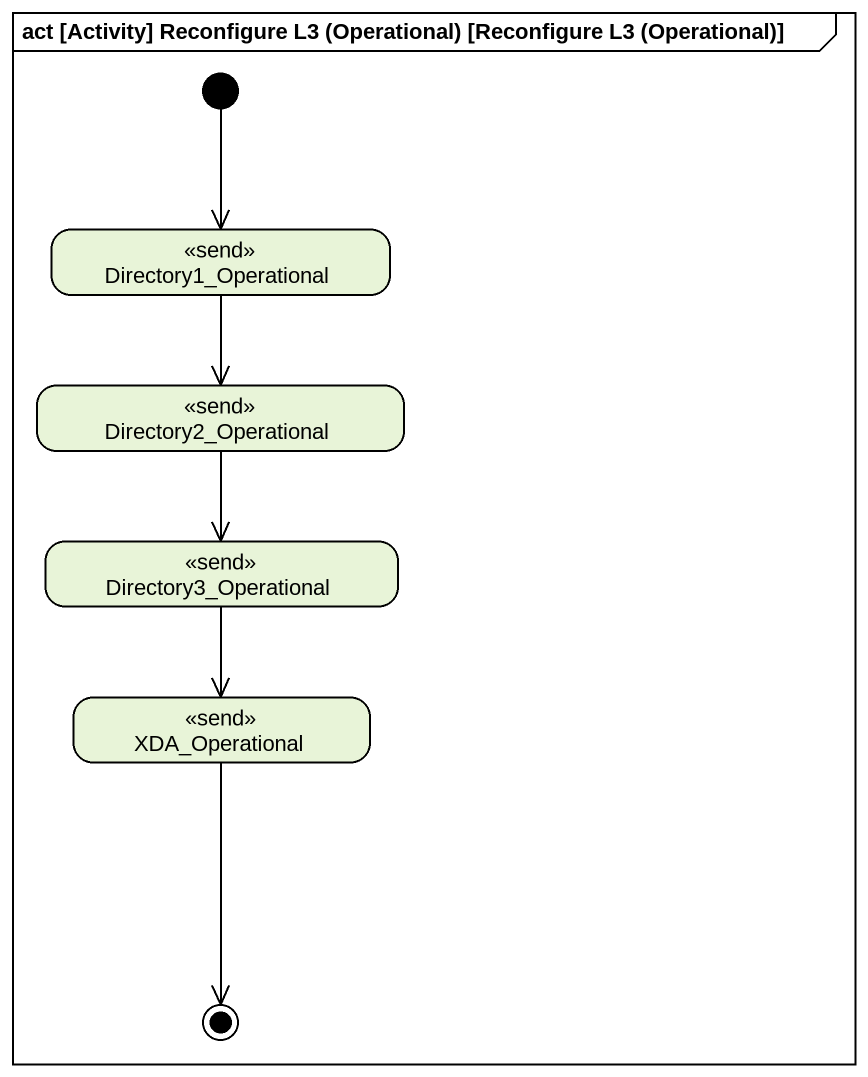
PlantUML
@startuml
mainframe act [Activity] Reconfigure L3 (Operational) [Reconfigure L3 (Operational)]
hide empty description
state Directory1_Operational <<send>>
state Directory2_Operational <<send>>
state Directory3_Operational <<send>>
state XDA_Operational <<send>>
[*] --> Directory1_Operational
Directory1_Operational --> Directory2_Operational
Directory2_Operational --> Directory3_Operational
Directory3_Operational --> XDA_Operational
XDA_Operational --> [*]
@enduml
